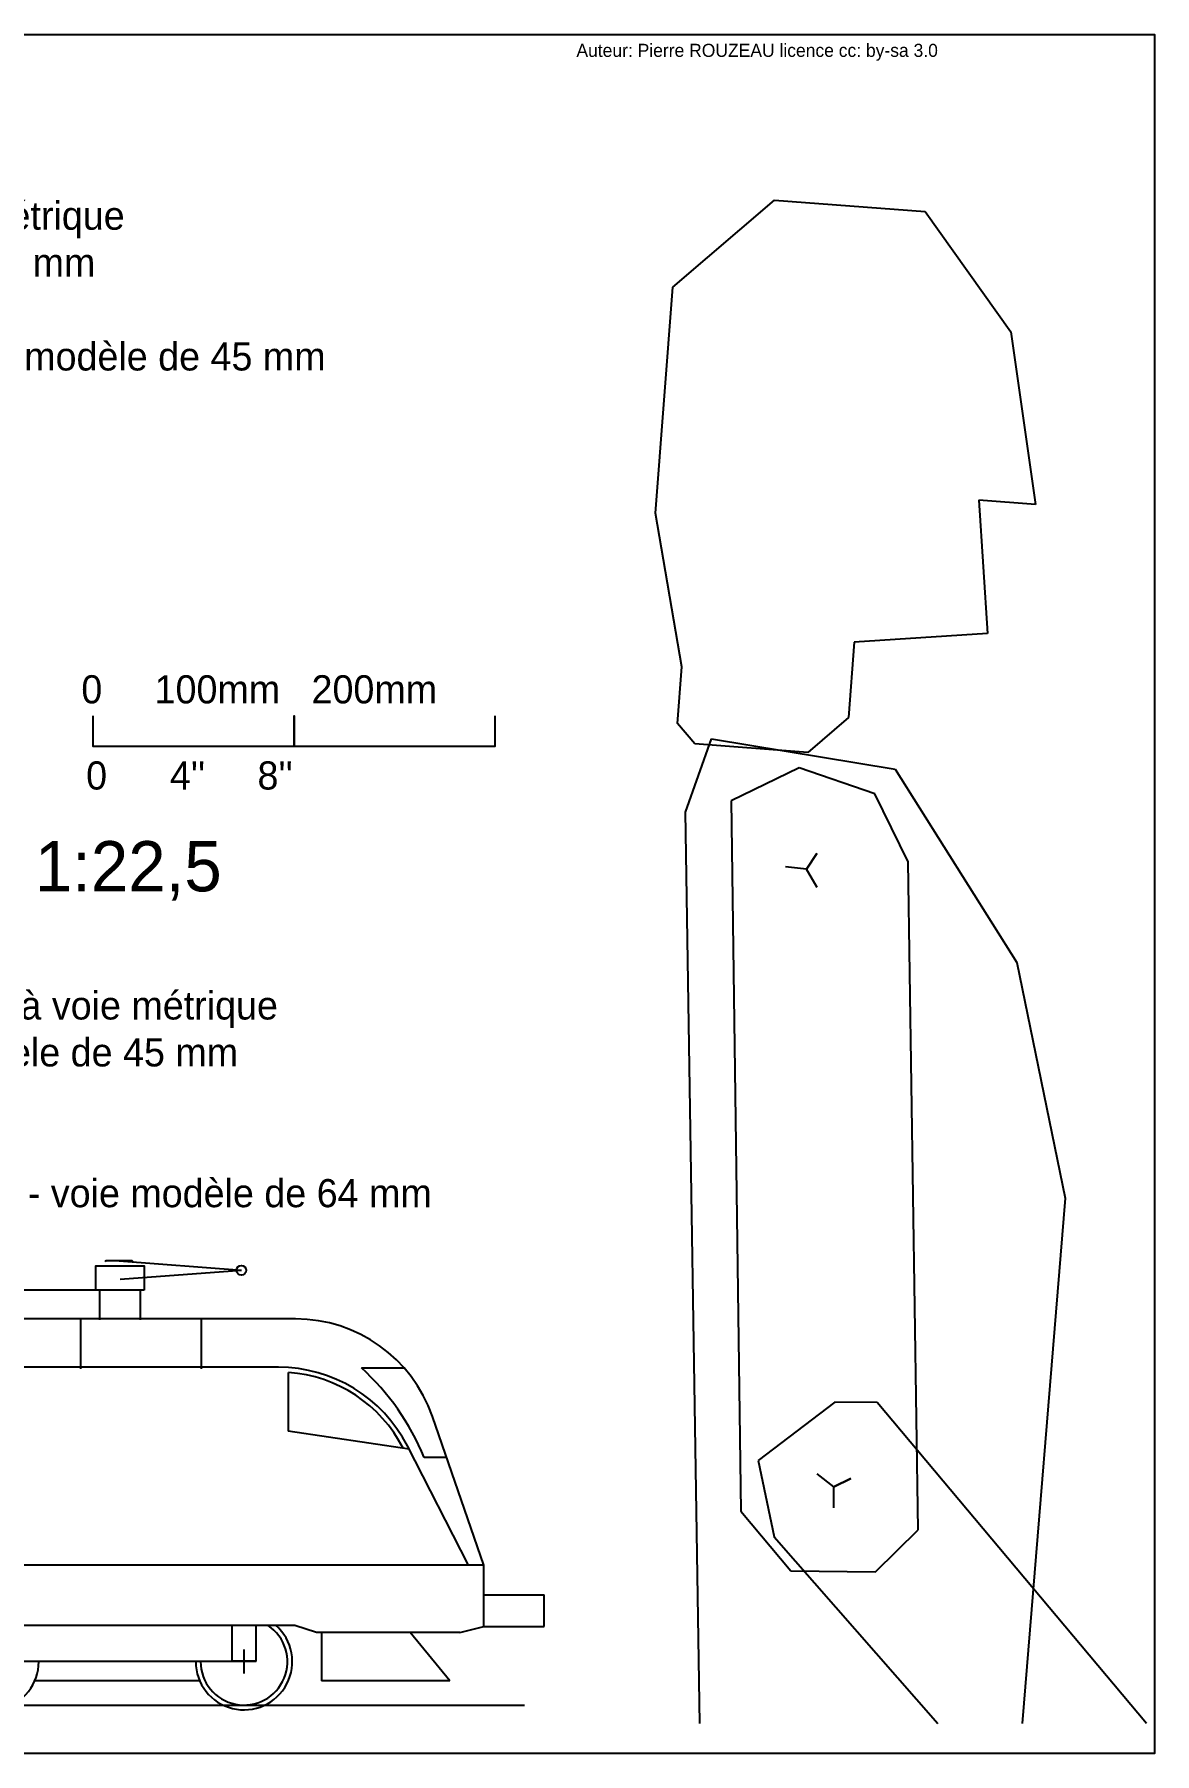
# Model space of a CAD drawing. Extents: x -9190 to 21925, y -3698 to 11555.
# Drawn here: x 19968 to 20525, y 4460 to 5315 of the extents above; entities that cross this region are included whole.
import ezdxf

# ---------------------------------------------------------------- set-up
doc = ezdxf.new("R2010")
doc.units = 0
doc.layers.get('0').update_dxf_attribs({"linetype": 'CONTINUOUS'})
doc.layers.add('1', color=7, linetype='CONTINUOUS')

msp = doc.modelspace()

# ---------------------------------------------------------------- linework, layer by layer
for p, q in [((20016.2, 4705.13), (20004.2, 4705.13)), ((20010.2, 4705.13), (20070.98, 4700.39)), ((20010.66, 4695.87), (20070.98, 4700.39)), ((20022.61, 4690.56), (19789.58, 4690.56)), ((20000.41, 4690.27), (20000.41, 4675.69)), ((20020.69, 4690.27), (20020.69, 4675.69)), ((20097.93, 4676.16), (19789.58, 4676.16)), ((19991.15, 4651.38), (19991.15, 4676.11)), ((20051.15, 4651.38), (20051.15, 4676.11)), ((20089.43, 4652.16), (19789.58, 4652.16)), ((20130.64, 4651.9), (20151.83, 4651.9)), ((20094.34, 4620.36), (20094.34, 4649.59)), ((20191.58, 4553.76), (20165.97, 4627.73)), ((20154.34, 4611.36), (20094.28, 4620.37)), ((20183.87, 4553.76), (20153.5, 4613.01)), ((20173.04, 4607.3), (20161.88, 4607.3)), ((20191.58, 4553.76), (19789.58, 4553.76)), ((20191.58, 4523.29), (20191.58, 4553.76)), ((20191.58, 4538.89), (20221.58, 4538.89)), ((20221.58, 4523.29), (20221.58, 4538.89)), ((20097.48, 4523.76), (19921.08, 4523.76)), ((20108.28, 4520.16), (20097.48, 4523.76)), ((20179.58, 4520.16), (20191.58, 4523.29)), ((20191.58, 4523.29), (20221.58, 4523.29)), ((20179.58, 4520.16), (20108.28, 4520.16)), ((20110.75, 4520.4), (20110.75, 4496.16)), ((20174.66, 4496.16), (20154.82, 4520.16)), ((20072.28, 4511.76), (20072.28, 4499.76)), ((20072.28, 4505.76), (19946.28, 4505.76)), ((20078.28, 4505.76), (20066.28, 4505.76)), ((20050.28, 4496.16), (19968.27, 4496.16)), ((20174.66, 4496.16), (20110.75, 4496.16))]:
    msp.add_line(p, q)
at = {"color": 5}
msp.add_line((19299.8, 4484.16), (20211.8, 4484.16), dxfattribs=at)
for points in [[(19150, 5315), (20525, 5315), (20525, 4460), (19150, 4460)], [(20022.61, 4690.56), (19998.61, 4690.56), (19998.61, 4702.56), (20022.61, 4702.56)]]:
    msp.add_lwpolyline(points, close=True)
for points in [[(19997.17, 4976.05), (19997.17, 4961.05), (20097.17, 4961.05), (20097.17, 4976.05), (20097.17, 4961.05), (20197.17, 4961.05), (20197.17, 4976.05)], [(20066.28, 4523.76), (20066.28, 4506.19), (20078.28, 4506.19), (20078.28, 4523.76)]]:
    msp.add_lwpolyline(points)
msp.add_circle((20070.98, 4700.39), 2.4)
for centre, radius, start, end in [((20004.25, 4703.71), 1.41, 92.08579, 138.34839), ((20016.15, 4703.71), 1.41, 41.65161, 87.91421), ((20097.93, 4604.16), 72, 19.10072, 90), ((20089.43, 4580.16), 72, 27.1384, 90), ((20045.26, 4558.86), 126.28, 22.55418, 47.45686), ((20089.43, 4580.16), 69.6, 27.1384, 85.95048), ((19946.28, 4505.76), 24, 131.40962, 0), ((20072.28, 4505.76), 24, 180, 48.59038), ((20072.28, 4505.76), 21.6, 180, 56.44269)]:
    msp.add_arc(centre, radius, start, end)
at = {"layer": '1', "color": 7}
for p, q in [((20285.51, 5189.33), (20335.96, 5232.6)), ((20335.96, 5232.6), (20410.94, 5226.86)), ((20410.94, 5226.86), (20453.49, 5167.03)), ((20276.89, 5076.86), (20285.51, 5189.33)), ((20453.49, 5167.03), (20465.77, 5081.24)), ((20465.77, 5081.24), (20437.66, 5083.4)), ((20437.66, 5083.4), (20442, 5017.07)), ((20289.89, 5000.44), (20276.89, 5076.86)), ((20375.68, 5012.72), (20372.8, 4975.23)), ((20442, 5017.07), (20375.68, 5012.72)), ((20287.73, 4972.33), (20289.89, 5000.44)), ((20296.39, 4962.24), (20287.73, 4972.33)), ((20372.8, 4975.23), (20352.62, 4957.93)), ((20291.85, 4928.14), (20304.7, 4964.71)), ((20352.62, 4957.93), (20296.39, 4962.24)), ((20304.7, 4964.71), (20396.03, 4949.52)), ((20348.27, 4950.25), (20314.47, 4933.79)), ((20385.97, 4937.25), (20348.27, 4950.25)), ((20396.03, 4949.52), (20456.47, 4853.36)), ((20314.47, 4933.79), (20319.23, 4580.6)), ((20402.44, 4903.45), (20385.97, 4937.25)), ((20298.83, 4475), (20291.85, 4928.14)), ((20351.95, 4899.77), (20341.52, 4901.02)), ((20351.95, 4899.77), (20357.13, 4907.61)), ((20357.13, 4907.61), (20351.95, 4899.77)), ((20357.21, 4890.67), (20351.95, 4899.77)), ((20407.42, 4571.28), (20402.44, 4903.45)), ((20456.47, 4853.36), (20480.52, 4736.16)), ((20480.52, 4736.16), (20459.21, 4475)), ((20366.03, 4634.77), (20327.9, 4605.73)), ((20387.05, 4634.55), (20366.03, 4634.77)), ((20520.97, 4475), (20387.05, 4634.55)), ((20327.9, 4605.73), (20335.91, 4567.81)), ((20365.6, 4592.73), (20357.26, 4599.12)), ((20365.49, 4582.22), (20365.6, 4592.73)), ((20365.6, 4592.73), (20374.05, 4596.85)), ((20374.05, 4596.85), (20365.6, 4592.73)), ((20319.23, 4580.6), (20344.15, 4550.91)), ((20335.91, 4567.81), (20417.24, 4475)), ((20386.18, 4550.48), (20407.42, 4571.28)), ((20344.15, 4550.91), (20386.18, 4550.48))]:
    msp.add_line(p, q, dxfattribs=at)

# ---------------------------------------------------------------- texts
for s, insert, char_height, width, attachment_point in [('Auteur: Pierre ROUZEAU licence cc: by-sa 3.0', (20237.55, 5310.31), 6.5, 288.7041, 1), ('en haut loco à voie métrique\\P - voie modèle de 32 mm \\P\\Pen bas loco à voie standard - voie modèle de 45 mm', (19895.36, 5231.86), 14, 696.6362, 2), ('0     100mm   200mm', (19991.42, 4996.29), 14, 285.6484, 1), ("0      4''     8''", (19993.8, 4953.45), 14, 258.7289, 1), ('échelle 1:22,5', (19853.03, 4913.81), 25, 309.4068, 1), ('         en haut loco à voie métrique\\P        - voie modèle de 45 mm\\P\\P\\Pen bas loco à voie standard - voie modèle de 64 mm', (19948.14, 4839.08), 14, 735.2155, 2)]:
    msp.add_mtext(s, dxfattribs=dict(insert=insert, char_height=char_height, width=width, attachment_point=attachment_point))

doc.saveas('drawing.dxf')
